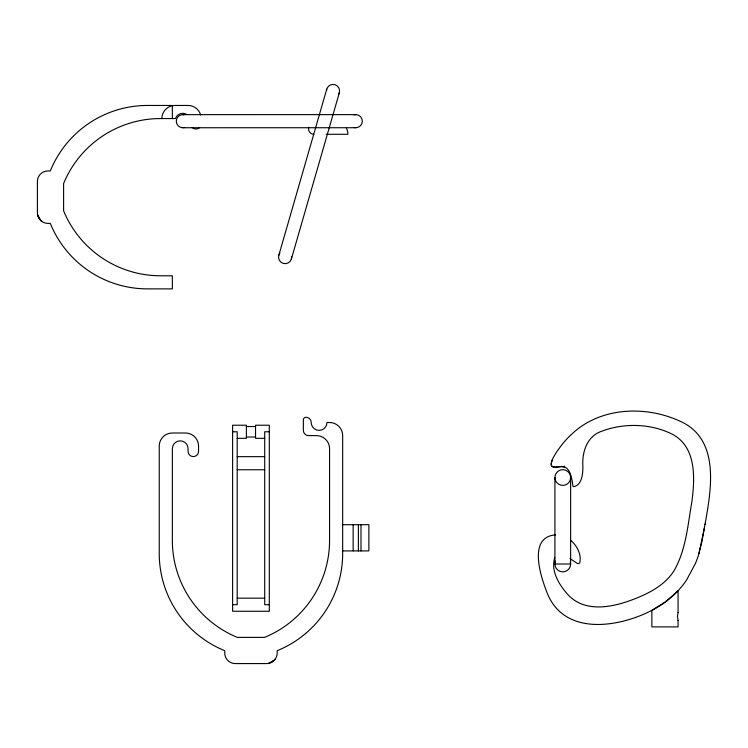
<?xml version="1.0" encoding="UTF-8"?>
<svg xmlns="http://www.w3.org/2000/svg" width="748" height="748" viewBox="0 0 748 748"><rect width="100%" height="100%" fill="white"/><g stroke="black" fill="none" stroke-linecap="round" stroke-linejoin="round"><path stroke-width="1.12" d="M704.99 524.507C711.245 489.529 720.605 438.777 679.558 420.984C645.309 405.379 600.513 407.136 572.098 433.812A94.323 94.323 0 0 0 562.73 443.648C559.41 448.089 541.113 470.773 558.924 466.752C570.687 464.499 571.687 478.402 573.005 486.368L573.688 486.714C582.131 484.994 582.851 473.699 582.898 466.705C581.832 452.428 586.834 436.103 601.803 431.194C624.496 422.723 651.237 423.443 672.91 434.532C696.837 447.809 694.855 478.991 691.797 502.291C687.739 525.339 686.019 549.864 674.135 570.565C664.785 585.516 648.282 593.716 632.312 599.765C612.079 607.423 585.31 612.724 568.48 595.23C559.56 585.506 550.472 571.472 554.745 557.784M705.065 524.021L701.961 541.459L698.342 555.577A97.782 97.782 0 0 1 695.397 563.515L686.655 579.868A87.02 87.02 0 0 1 672.901 595.875L666.449 601.233M704.532 527.256L698.913 553.763M278.808 255.32L326.745 89.152M291.402 258.948L339.33 92.78M678.043 612.565L677.464 616.417L678.043 620.27M564.618 466.088L564.329 467.004A8.864 8.864 0 0 0 562.337 466.63M552.286 460.076L551.239 463.349L551.22 465.452L552.052 466.64L555.512 467.126L562.337 466.621M275.273 659.091L274.086 660.512M666.15 601.448L651.873 610.349L651.863 626.899L678.062 626.899L678.062 620.344M269.42 663.214L268.008 663.495M555.577 534.876C527.508 536.905 540.739 576.549 546.891 592.276C563.936 636.987 620.157 627.46 653.612 609.433A100.671 100.671 0 0 0 664.972 602.336L678.062 590.761L678.062 612.49M182.83 114.65L355.768 114.622M182.83 127.749L355.768 127.73M326.259 134.285L347.904 134.285A13.099 13.099 0 0 0 346.446 128.263M246.373 426.528L255.545 426.528M232.609 431.774L237.2 431.774L237.2 604.711L232.609 604.711M269.299 431.774L264.708 431.774L264.708 604.711L269.299 604.711M246.373 437.01L255.545 437.01M237.2 438.319L246.373 438.319L246.373 425.219L232.609 425.219L232.609 611.256L269.299 611.256L269.299 425.219L255.545 425.219L255.545 438.319L264.708 438.319M237.2 456.663L264.708 456.663M237.2 469.763L264.708 469.763M342.668 524.703L368.867 524.703L368.867 550.911L342.668 550.911M237.2 598.157L264.708 598.157M41.907 221.502L40.467 220.305M569.967 558.541L577.568 563.59L578.933 563.571L579.85 562.599C581.617 554.203 576.783 545.329 570.406 540.056M37.765 215.639L37.475 214.152M570.63 477.542A7.863 7.863 0 0 1 558.84 484.349A7.863 7.863 0 0 1 558.84 470.735A7.863 7.863 0 0 1 570.63 477.542L570.63 564.011L554.913 564.011L554.913 477.542M361.004 524.703L361.004 550.911M358.386 524.703L358.386 550.911M353.149 524.703L353.149 550.911M308.606 127.291L308.606 129.039A5.236 5.236 0 0 0 313.842 134.285M172.349 118.558L172.349 105.459L147.45 105.459A104.814 104.814 0 0 0 50.294 170.965L47.881 170.965A10.481 10.481 0 0 0 37.4 181.446L37.4 212.89A10.481 10.481 0 0 0 47.881 223.372L50.294 223.372A104.814 104.814 0 0 0 147.45 288.878L172.349 288.878L172.349 275.778L160.558 275.778A104.814 104.814 0 0 1 63.599 210.786L63.599 183.55A104.814 104.814 0 0 1 160.558 118.558L175.415 118.558A7.863 7.863 0 0 1 187.131 114.603M273.497 660.493A4.591 1.187 -35.7 0 1 269.617 662.971M273.899 660.512A4.591 1.244 -28.1 0 1 269.981 662.522M353.963 114.874A6.554 6.554 0 0 1 362.322 121.176A6.554 6.554 0 0 1 353.963 127.478M184.634 127.497A6.554 6.554 0 0 1 176.285 121.513A6.554 6.554 0 0 1 184.017 114.762M40.486 219.706A4.591 1.187 54.3 0 1 38.008 215.835M40.476 220.108A4.591 1.244 61.9 0 1 38.466 216.191M161.867 118.558A13.099 13.099 0 0 1 174.967 105.459L188.066 105.459A13.099 13.099 0 0 1 200.66 114.958M199.632 127.506A5.236 5.236 0 0 1 192.227 127.506M326.521 90.33A6.554 6.554 0 0 1 335.151 84.767A6.554 6.554 0 0 1 338.592 94.444M291.627 256.508A6.554 6.554 0 0 1 283.286 263.427A6.554 6.554 0 0 1 279.92 253.133M570.331 561.851A7.863 7.863 0 0 1 562.384 571.865A7.863 7.863 0 0 1 555.465 561.122M329.559 422.517L326.941 422.517A7.863 7.863 0 0 1 319.087 430.371A7.863 7.863 0 0 1 311.224 422.517A5.236 5.236 0 0 0 305.979 417.272A2.618 2.618 0 0 0 303.361 419.899L303.361 430.371A5.236 5.236 0 0 0 308.606 435.617L316.46 435.617A13.099 13.099 0 0 1 329.559 448.716L329.559 540.43A104.814 104.814 0 0 1 264.577 637.38L237.331 637.38A104.814 104.814 0 0 1 172.349 540.43L172.349 448.716A7.863 7.863 0 0 1 180.203 440.853A7.863 7.863 0 0 1 188.066 448.716L188.066 451.334A5.236 5.236 0 0 0 193.311 456.579A5.236 5.236 0 0 0 198.547 451.334L198.547 446.098A13.099 13.099 0 0 0 185.448 432.999L172.349 432.999A13.099 13.099 0 0 0 159.24 446.098L159.24 553.529A104.814 104.814 0 0 0 224.755 650.695L224.755 653.098A10.481 10.481 0 0 0 235.237 663.579L266.681 663.579A10.481 10.481 0 0 0 277.162 653.098L277.162 650.695A104.814 104.814 0 0 0 342.668 553.529L342.668 435.617A13.099 13.099 0 0 0 329.559 422.517"/></g></svg>
